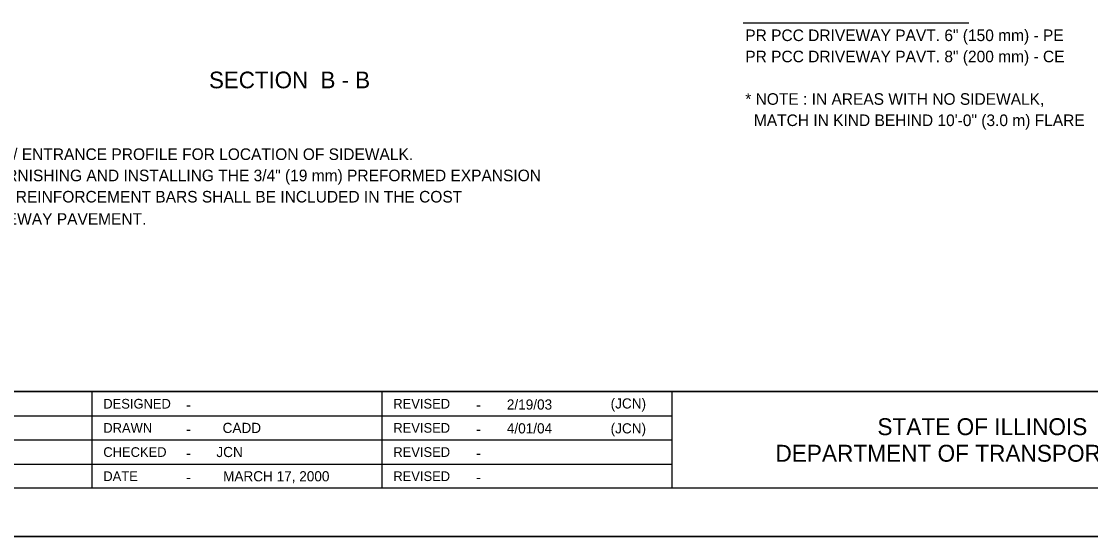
# Model space of a CAD drawing. Extents: x 663632 to 665672, y 1178627 to 1179067.
# Drawn here: x 663781.2 to 664002.4, y 1178627 to 1178733.6 of the extents above; entities that cross this region are included whole.
import ezdxf

# ---------------------------------------------------------------- set-up
doc = ezdxf.new("R2010")
doc.units = 0
for name, color, linetype in [('Alignment_PR_50 Scale Notation', 7, 'Continuous'), ('Design_PR_Roadway Notes', 7, 'Continuous'), ('Level 48', 7, 'Continuous'), ('Sheets_50 Reference Boundary', 7, 'Continuous'), ('Sheets_General Details', 7, 'Continuous'), ('Sheets_Printer Plotting Border', 7, 'Continuous')]:
    doc.layers.add(name, color=color, linetype=linetype)

msp = doc.modelspace()

# ---------------------------------------------------------------- linework, layer by layer
at = {"layer": 'Design_PR_Roadway Notes'}
msp.add_line((663930.56, 1178733.32), (663977.23, 1178733.32), dxfattribs=at)
at = {"layer": 'Level 48'}
msp.add_lwpolyline([(663632.3, 1179066.97), (664312.3, 1179066.97), (664312.3, 1178626.97), (663632.3, 1178626.97)], close=True, dxfattribs=at)
at = {"layer": 'Sheets_50 Reference Boundary'}
msp.add_lwpolyline([(663672.3, 1179056.96), (664302.3, 1179056.96), (664302.3, 1178656.97), (663672.3, 1178656.97)], close=True, dxfattribs=at)
at = {"layer": 'Sheets_General Details'}
for p, q in [((663672.3, 1178656.97), (664302.3, 1178656.97)), ((663795.78, 1178656.97), (663795.78, 1178636.97)), ((663855.78, 1178656.97), (663855.78, 1178636.97)), ((663915.78, 1178656.97), (663915.78, 1178636.97)), ((663731.78, 1178651.97), (663915.78, 1178651.97)), ((663731.78, 1178646.97), (663915.78, 1178646.97)), ((663731.78, 1178641.97), (663915.78, 1178641.97)), ((664312.3, 1178626.97), (663632.3, 1178626.97))]:
    msp.add_line(p, q, dxfattribs=at)
msp.add_lwpolyline([(663672.3, 1179056.97), (664302.3, 1179056.97), (664302.3, 1178636.97), (663672.3, 1178636.97)], close=True, dxfattribs=at)
at = {"layer": 'Sheets_Printer Plotting Border'}
msp.add_lwpolyline([(663632.3, 1178626.97), (664312.3, 1178626.97), (664312.3, 1179066.97), (663632.3, 1179066.97)], close=True, dxfattribs=at)

# ---------------------------------------------------------------- texts
at = {"layer": 'Alignment_PR_50 Scale Notation'}
msp.add_text('SECTION  B - B', height=3.45, dxfattribs=at).set_placement((663820.05, 1178719.76))
at = {"layer": 'Design_PR_Roadway Notes'}
for s, height, p in [('PR PCC DRIVEWAY PAVT. 6" (150 mm) - PE', 2.4, (663930.99, 1178729.53)), ('PR PCC DRIVEWAY PAVT. 8" (200 mm) - CE', 2.4, (663930.99, 1178725.14)), ('* NOTE : IN AREAS WITH NO SIDEWALK, ', 2.4, (663930.99, 1178716.34)), ('  MATCH IN KIND BEHIND 10\'-0" (3.0 m) FLARE', 2.4, (663930.99, 1178711.94)), ('1. SEE PLAN SHEET / ENTRANCE PROFILE FOR LOCATION OF SIDEWALK.', 2.4, (663747.78, 1178704.92)), ('2. THE COST OF FURNISHING AND INSTALLING THE 3/4" (19 mm) PREFORMED EXPANSION', 2.4, (663747.78, 1178700.52)), ('   JOINT FILLER AND REINFORCEMENT BARS SHALL BE INCLUDED IN THE COST', 2.3999, (663747.78, 1178696.12)), ('OF P.C.C. DRIVEWAY PAVEMENT.', 2.3999, (663754.85, 1178691.51))]:
    msp.add_text(s, height=height, dxfattribs=at).set_placement(p)
at = {"layer": 'Sheets_General Details'}
for s, height, p in [('DESIGNED', 2, (663798.18, 1178653.47)), ('REVISED', 2, (663858.18, 1178653.47)), ('2/19/03', 2.099, (663881.67, 1178653.26)), ('(JCN)', 2.099, (663903.14, 1178653.48)), ('-', 2.4, (663815.26, 1178653.07)), ('-', 2.4, (663875.26, 1178653.07)), ('STATE OF ILLINOIS', 3.5, (663958.33, 1178647.97)), ('DRAWN', 2, (663798.18, 1178648.47)), ('-', 2.4, (663815.26, 1178648.07)), ('CADD', 2.099, (663822.86, 1178648.42)), ('REVISED', 2, (663858.18, 1178648.47)), ('-', 2.4, (663875.26, 1178648.07)), ('4/01/04', 2.099, (663881.67, 1178648.33)), ('(JCN)', 2.099, (663903.14, 1178648.33)), ('CHECKED', 2, (663798.18, 1178643.47)), ('-', 2.4, (663815.26, 1178643.07)), (' JCN', 2.099, (663820.79, 1178643.43)), ('REVISED', 2, (663858.18, 1178643.47)), ('-', 2.4, (663875.26, 1178643.07)), ('DEPARTMENT OF TRANSPORTATION', 3.5, (663937.23, 1178642.47)), ('DATE', 2, (663798.18, 1178638.47)), ('MARCH 17, 2000', 2.0992, (663822.96, 1178638.41)), ('REVISED', 2, (663858.18, 1178638.47)), ('-', 2.4, (663815.26, 1178638.07)), ('-', 2.4, (663875.26, 1178638.07))]:
    msp.add_text(s, height=height, dxfattribs=at).set_placement(p)

doc.saveas('drawing.dxf')
